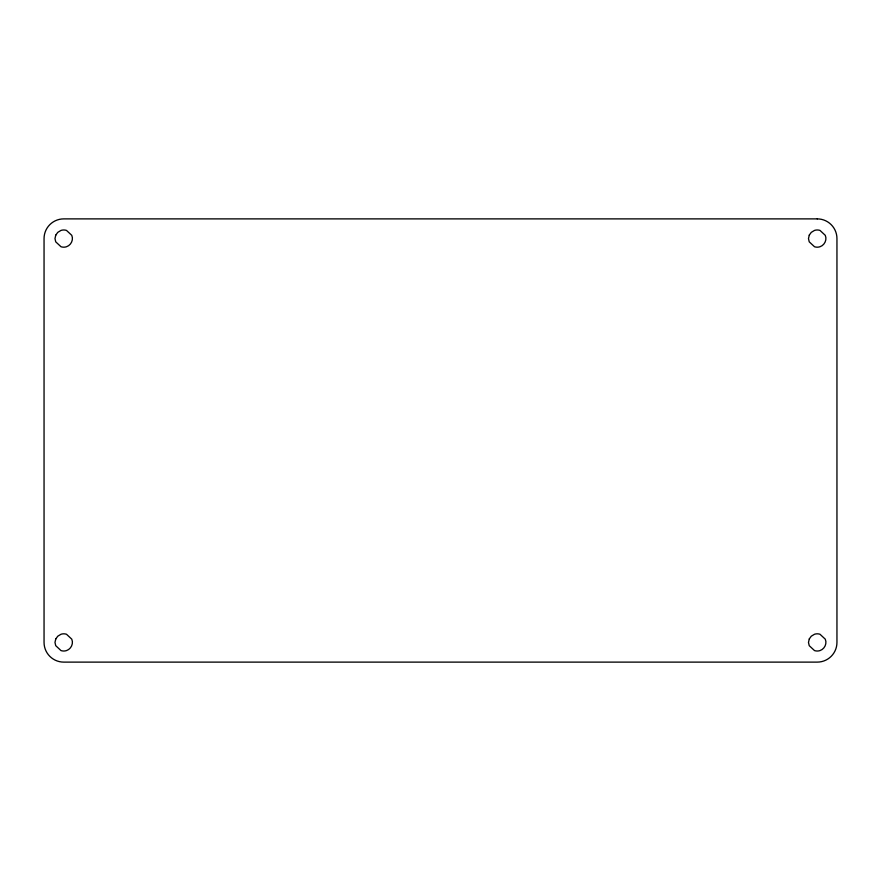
<?xml version="1.0" encoding="UTF-8"?>
<svg xmlns="http://www.w3.org/2000/svg" width="881" height="881" viewBox="0 0 881 881"><rect width="100%" height="100%" fill="white"/><g stroke="black" fill="none" stroke-linecap="round" stroke-linejoin="round"><path stroke-width="1.32" d="M55.767 235.128L54.985 238.586L55.723 241.835L61.009 246.746A8.788 8.788 0 0 0 66.493 246.746C71.053 245.237 73.74 239.808 71.768 235.326L66.493 230.415A8.788 8.788 0 0 0 61.009 230.415L57.772 232.364L55.767 235.128M55.767 638.967L54.985 642.414L55.723 645.674L61.009 650.585A8.788 8.788 0 0 0 66.493 650.585C71.053 649.077 73.74 643.648 71.768 639.166L66.493 634.254A8.788 8.788 0 0 0 61.009 634.254L57.772 636.203L55.767 638.967M809.276 235.128L808.483 238.586L809.232 241.835L814.507 246.746A8.788 8.788 0 0 0 819.991 246.746C824.55 245.237 827.237 239.808 825.277 235.326L819.991 230.415A8.788 8.788 0 0 0 814.507 230.415L811.28 232.364L809.276 235.128M809.276 638.967L808.483 642.414L809.232 645.674L814.507 650.585A8.788 8.788 0 0 0 819.991 650.585C824.55 649.077 827.237 643.648 825.277 639.166L819.991 634.254A8.788 8.788 0 0 0 814.507 634.254L811.28 636.203L809.276 638.967M817.249 218.884L63.751 218.884A19.701 19.701 0 0 0 44.05 238.586L44.05 642.414A19.701 19.701 0 0 0 63.751 662.116L817.249 662.116A19.701 19.701 0 0 0 836.95 642.414L836.95 238.586A19.701 19.701 0 0 0 817.249 218.884"/></g></svg>
